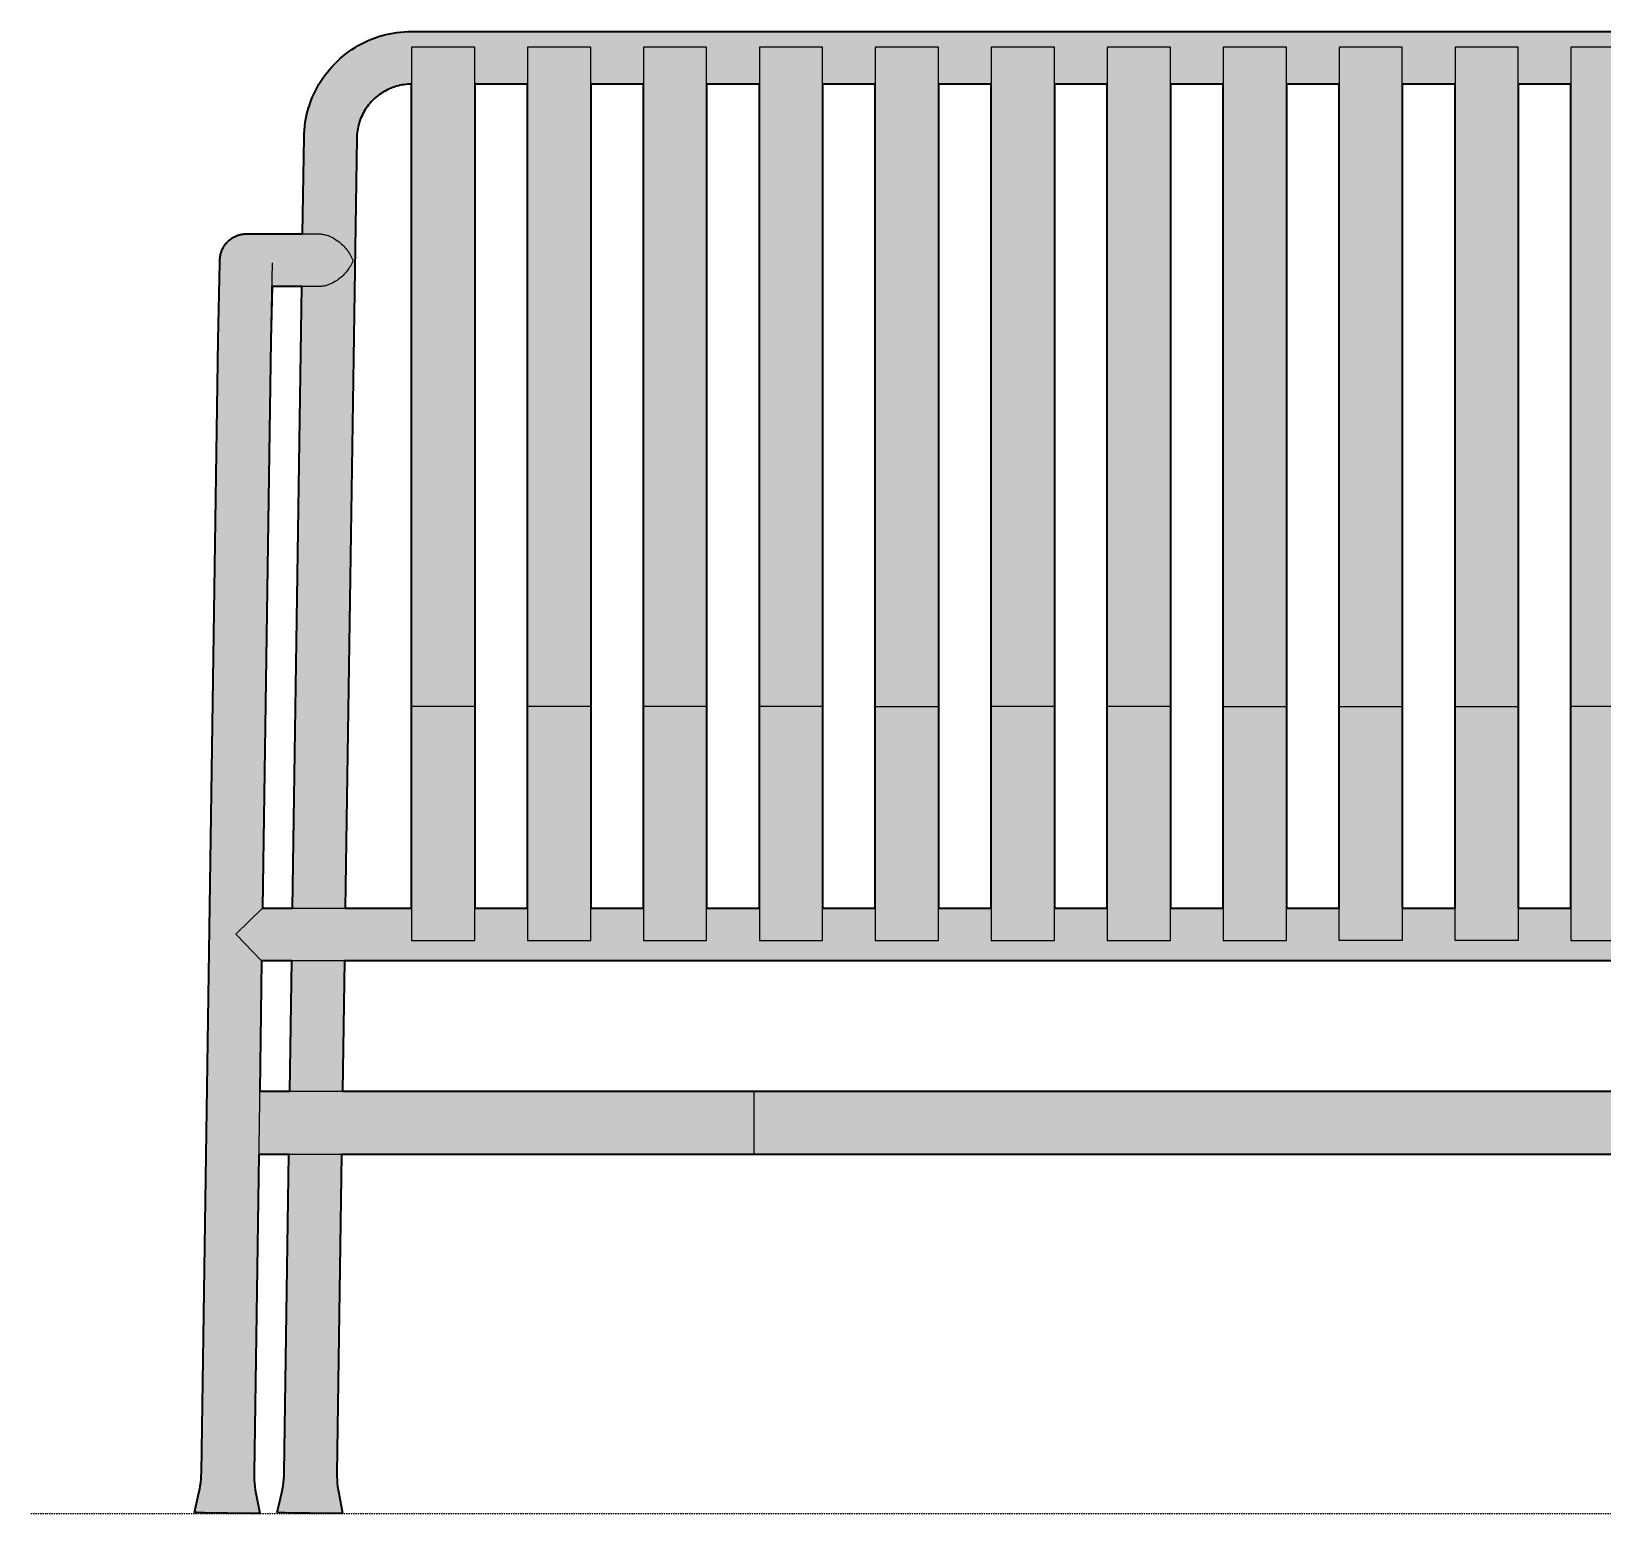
# Model space of a CAD drawing. Header units: millimetres. Extents: x 0 to 2789, y -1323 to 703.
# Drawn here: x 0 to 745, y 0 to 703 of the extents above; entities that cross this region are included whole.
import ezdxf

# ---------------------------------------------------------------- set-up
doc = ezdxf.new("R2010")
doc.units = ezdxf.units.MM
doc.linetypes.add('Dots', pattern=[1, 0, -1])
doc.layers.add('Blocks', color=7, linetype='Continuous')
doc.layers.add('Blocks$Fill', color=7, linetype='Continuous', true_color=0xffffff)
for name, color, linetype, lineweight, true_color in [('Blocks$Inner', 7, 'Continuous', 25, 0x007f00), ('Blocks$Outline', 7, 'Continuous', 35, 0xff3f3f), ('Groud', 7, 'Dots', 25, 0x243775)]:
    doc.layers.add(name, color=color, linetype=linetype, lineweight=lineweight, true_color=true_color)

# ---------------------------------------------------------------- blocks, each defined once
blk = doc.blocks.new('Palissade Lounge Sofa Front')
at = {"layer": 'Blocks$Fill'}
h = blk.add_hatch(color=256, dxfattribs=at)
h.paths.add_polyline_path([(180.31, 702.79), (1365.31, 702.79), (1367.07, 702.76), (1368.83, 702.66), (1370.59, 702.51), (1372.34, 702.3), (1374.08, 702.03), (1375.81, 701.69), (1377.53, 701.3), (1379.23, 700.85), (1380.92, 700.34), (1382.59, 699.77), (1384.24, 699.14), (1385.86, 698.46), (1387.46, 697.72), (1389.04, 696.93), (1390.59, 696.08), (1392.1, 695.18), (1393.59, 694.23), (1395.04, 693.23), (1396.45, 692.17), (1397.83, 691.07), (1399.17, 689.92), (1400.46, 688.73), (1401.72, 687.49), (1402.93, 686.21), (1404.1, 684.89), (1405.22, 683.53), (1406.3, 682.13), (1407.32, 680.7), (1408.29, 679.23), (1409.22, 677.73), (1410.09, 676.19), (1410.9, 674.63), (1411.67, 673.04), (1412.37, 671.42), (1413.02, 669.79), (1413.62, 668.13), (1414.15, 666.45), (1414.63, 664.75), (1415.05, 663.04), (1415.41, 661.31), (1415.71, 659.57), (1415.95, 657.82), (1416.13, 656.07), (1416.24, 654.31), (1416.3, 652.55), (1416.98, 606.79), (1435.02, 606.79), (1438.62, 606.79), (1443.48, 606.79), (1443.65, 606.79), (1444.02, 606.78), (1444.39, 606.77), (1444.75, 606.74), (1445.12, 606.7), (1445.48, 606.65), (1445.78, 606.61), (1446.08, 606.55), (1446.37, 606.49), (1446.67, 606.42), (1446.96, 606.34), (1447.26, 606.26), (1447.55, 606.17), (1447.84, 606.07), (1448.13, 605.96), (1448.42, 605.85), (1448.7, 605.73), (1448.98, 605.6), (1449.26, 605.46), (1449.54, 605.32), (1449.81, 605.17), (1450.08, 605.01), (1450.34, 604.85), (1450.61, 604.68), (1450.86, 604.51), (1451.11, 604.33), (1451.36, 604.14), (1451.6, 603.94), (1451.84, 603.74), (1452.07, 603.54), (1452.29, 603.33), (1452.51, 603.12), (1452.73, 602.9), (1452.93, 602.67), (1453.13, 602.45), (1453.33, 602.22), (1453.52, 601.98), (1453.7, 601.74), (1453.93, 601.43), (1454.14, 601.1), (1454.35, 600.78), (1454.55, 600.44), (1454.73, 600.1), (1454.9, 599.76), (1455.07, 599.41), (1455.22, 599.05), (1455.36, 598.71), (1455.48, 598.37), (1455.6, 598.02), (1455.7, 597.66), (1455.8, 597.28), (1455.89, 596.89), (1455.97, 596.5), (1456.04, 596.11), (1456.08, 595.8), (1456.12, 595.5), (1456.17, 594.89), (1456.22, 594.06), (1456.53, 583.53), (1457.02, 556.55), (1464.99, 19.47), (1465.04, 17.88), (1465.15, 16.28), (1465.31, 14.7), (1465.53, 13.12), (1465.8, 11.55), (1466.13, 9.99), (1468.27, 0.52), (1468.27, 0.52), (1468.27, 0.52), (1468.27, 0.52), (1468.27, 0.51), (1468.27, 0.51), (1468.27, 0.51), (1468.27, 0.51), (1468.27, 0.51), (1468.26, 0.51), (1468.26, 0.51), (1468.25, 0.51), (1468.25, 0.5), (1468.24, 0.5), (1468.24, 0.5), (1468.23, 0.5), (1468.21, 0.5), (1468.18, 0.49), (1468.13, 0.48), (1468.02, 0.47), (1467.68, 0.45), (1467.19, 0.42), (1463.74, 0.29), (1441.82, -0.04), (1438.37, -0.01), (1437.88, 0), (1437.54, 0.02), (1437.42, 0.03), (1437.38, 0.03), (1437.34, 0.04), (1437.33, 0.04), (1437.31, 0.04), (1437.31, 0.04), (1437.3, 0.05), (1437.3, 0.05), (1437.29, 0.05), (1437.29, 0.05), (1437.29, 0.05), (1437.28, 0.05), (1437.28, 0.05), (1437.28, 0.05), (1437.28, 0.06), (1437.28, 0.06), (1437.28, 0.06), (1437.28, 0.06), (1437.28, 0.06), (1439.14, 9.59), (1439.42, 11.16), (1439.65, 12.74), (1439.82, 14.32), (1439.93, 15.91), (1439.99, 17.5), (1440, 19.1), (1437.75, 170.29), (1423.45, 170.29), (1425.69, 19.47), (1425.74, 17.88), (1425.85, 16.28), (1426.01, 14.7), (1426.23, 13.12), (1426.5, 11.55), (1426.83, 9.99), (1428.97, 0.52), (1428.97, 0.52), (1428.97, 0.51), (1428.97, 0.51), (1428.97, 0.51), (1428.97, 0.51), (1428.97, 0.51), (1428.96, 0.51), (1428.96, 0.51), (1428.95, 0.51), (1428.95, 0.5), (1428.94, 0.5), (1428.94, 0.5), (1428.93, 0.5), (1428.91, 0.5), (1428.87, 0.49), (1428.83, 0.48), (1428.71, 0.47), (1428.38, 0.45), (1427.89, 0.42), (1424.43, 0.29), (1413.48, 0.06), (1405.73, -0.06), (1397.98, 0.06), (1399.84, 9.59), (1400.12, 11.16), (1400.35, 12.73), (1400.52, 14.32), (1400.63, 15.91), (1400.69, 17.5), (1400.69, 19.1), (1398.45, 170.29), (1213.43, 170.29), (1202.81, 170.29), (342.81, 170.29), (332.18, 170.29), (147.16, 170.29), (144.92, 19.1), (144.92, 17.5), (144.98, 15.91), (145.09, 14.32), (145.26, 12.73), (145.49, 11.16), (145.77, 9.58), (147.63, 0.06), (139.88, -0.06), (132.13, 0.06), (124.38, 0.17), (116.64, 0.52), (118.78, 9.98), (119.11, 11.55), (119.38, 13.12), (119.6, 14.7), (119.76, 16.28), (119.87, 17.88), (119.92, 19.47), (122.16, 170.29), (107.86, 170.29), (105.62, 19.1), (105.62, 17.5), (105.68, 15.91), (105.79, 14.32), (105.96, 12.74), (106.19, 11.16), (106.47, 9.59), (108.33, 0.06), (108.33, 0.06), (108.33, 0.06), (108.33, 0.06), (108.33, 0.06), (108.33, 0.05), (108.33, 0.05), (108.33, 0.05), (108.32, 0.05), (108.32, 0.05), (108.32, 0.05), (108.31, 0.05), (108.31, 0.05), (108.3, 0.04), (108.3, 0.04), (108.28, 0.04), (108.27, 0.04), (108.23, 0.03), (108.19, 0.03), (108.07, 0.02), (107.73, 0), (107.24, -0.01), (103.79, -0.04), (81.87, 0.29), (78.42, 0.42), (77.93, 0.45), (77.59, 0.47), (77.48, 0.48), (77.43, 0.49), (77.4, 0.5), (77.38, 0.5), (77.37, 0.5), (77.37, 0.5), (77.36, 0.5), (77.36, 0.51), (77.35, 0.51), (77.35, 0.51), (77.35, 0.51), (77.34, 0.51), (77.34, 0.51), (77.34, 0.51), (77.34, 0.51), (77.34, 0.52), (77.34, 0.52), (77.34, 0.52), (77.34, 0.52), (79.45, 9.84), (79.81, 11.55), (80.08, 13.12), (80.3, 14.7), (80.46, 16.28), (80.57, 17.88), (80.62, 19.47), (88.59, 556.55), (89.34, 592.97), (89.39, 594.06), (89.44, 594.89), (89.49, 595.5), (89.53, 595.8), (89.57, 596.11), (89.64, 596.5), (89.72, 596.89), (89.81, 597.28), (89.91, 597.66), (90.01, 598.02), (90.13, 598.37), (90.25, 598.71), (90.39, 599.05), (90.54, 599.41), (90.71, 599.76), (90.88, 600.1), (91.07, 600.44), (91.26, 600.78), (91.47, 601.1), (91.69, 601.43), (91.91, 601.74), (92.09, 601.98), (92.28, 602.22), (92.48, 602.45), (92.68, 602.67), (92.88, 602.9), (93.1, 603.12), (93.32, 603.33), (93.54, 603.54), (93.77, 603.74), (94.01, 603.94), (94.25, 604.14), (94.5, 604.33), (94.75, 604.51), (95, 604.68), (95.27, 604.85), (95.53, 605.01), (95.8, 605.17), (96.07, 605.32), (96.35, 605.46), (96.63, 605.6), (96.91, 605.73), (97.19, 605.85), (97.48, 605.96), (97.77, 606.07), (98.06, 606.17), (98.35, 606.26), (98.65, 606.34), (98.94, 606.42), (99.24, 606.49), (99.53, 606.55), (99.83, 606.61), (100.13, 606.65), (100.49, 606.7), (100.86, 606.74), (101.22, 606.77), (101.59, 606.78), (101.96, 606.79), (102.13, 606.79), (106.99, 606.79), (110.59, 606.79), (128.63, 606.79), (129.31, 652.55), (129.37, 654.31), (129.49, 656.07), (129.66, 657.82), (129.9, 659.57), (130.2, 661.31), (130.56, 663.04), (130.98, 664.75), (131.46, 666.45), (131.99, 668.13), (132.59, 669.79), (133.24, 671.42), (133.94, 673.04), (134.71, 674.63), (135.52, 676.19), (136.39, 677.73), (137.32, 679.23), (138.29, 680.7), (139.31, 682.13), (140.39, 683.53), (141.51, 684.89), (142.68, 686.21), (143.89, 687.49), (145.15, 688.73), (146.44, 689.92), (147.78, 691.07), (149.16, 692.17), (150.57, 693.23), (152.02, 694.23), (153.51, 695.18), (155.02, 696.08), (156.57, 696.93), (158.15, 697.72), (159.75, 698.46), (161.37, 699.14), (163.02, 699.77), (164.69, 700.34), (166.38, 700.85), (168.08, 701.3), (169.8, 701.69), (171.53, 702.03), (173.27, 702.3), (175.02, 702.51), (176.78, 702.66), (178.54, 702.76)], flags=0)
h.paths.add_polyline_path([(1422.09, 262.07), (1423.01, 200.29), (1437.31, 200.29), (1436.39, 262.07)], flags=0)
h.paths.add_polyline_path([(1436.02, 287.07), (1432.03, 556.18), (1431.48, 581.79), (1417.35, 581.79), (1421.72, 287.07)], flags=0)
h.paths.add_polyline_path([(1365.31, 382.64), (1365.31, 287.07), (1396.72, 287.07), (1391.3, 652.18), (1391.27, 653.08), (1391.21, 653.97), (1391.12, 654.87), (1391, 655.76), (1390.85, 656.64), (1390.67, 657.52), (1390.45, 658.4), (1390.21, 659.26), (1389.94, 660.12), (1389.63, 660.96), (1389.3, 661.8), (1388.94, 662.62), (1388.55, 663.43), (1388.14, 664.23), (1387.69, 665.01), (1387.22, 665.78), (1386.72, 666.53), (1386.2, 667.26), (1385.65, 667.97), (1385.08, 668.67), (1384.49, 669.34), (1383.87, 669.99), (1383.23, 670.62), (1382.57, 671.23), (1381.89, 671.82), (1381.18, 672.38), (1380.46, 672.91), (1379.72, 673.43), (1378.97, 673.91), (1378.19, 674.37), (1377.4, 674.8), (1376.6, 675.21), (1375.79, 675.58), (1374.96, 675.93), (1374.12, 676.25), (1373.27, 676.54), (1372.41, 676.8), (1371.54, 677.03), (1370.66, 677.23), (1369.78, 677.4), (1368.89, 677.54), (1368, 677.65), (1367.1, 677.73), (1366.2, 677.77), (1365.31, 677.79), (1365.31, 663.88), (1365.31, 465.84)], flags=0)
h.paths.add_polyline_path([(1335.31, 382.64), (1335.31, 465.84), (1335.31, 663.88), (1335.31, 677.79), (1310.31, 677.79), (1310.31, 663.88), (1310.31, 465.84), (1310.31, 382.64), (1310.31, 287.07), (1335.31, 287.07)], flags=0)
h.paths.add_polyline_path([(1255.31, 382.64), (1255.31, 287.07), (1280.31, 287.07), (1280.31, 382.64), (1280.31, 465.84), (1280.31, 663.88), (1280.31, 677.79), (1255.31, 677.79), (1255.31, 663.88), (1255.31, 465.84)], flags=0)
h.paths.add_polyline_path([(1225.31, 287.07), (1225.31, 382.64), (1225.31, 465.84), (1225.31, 663.88), (1225.31, 677.79), (1200.31, 677.79), (1200.31, 663.88), (1200.31, 465.84), (1200.31, 382.64), (1200.31, 287.07)], flags=0)
h.paths.add_polyline_path([(1170.31, 382.64), (1170.31, 382.64), (1170.31, 465.84), (1170.31, 663.88), (1170.31, 677.79), (1145.31, 677.79), (1145.31, 663.88), (1145.31, 465.84), (1145.31, 382.64), (1145.31, 287.07), (1170.31, 287.07)], flags=0)
h.paths.add_polyline_path([(1115.31, 382.64), (1115.31, 382.64), (1115.31, 465.84), (1115.31, 663.88), (1115.31, 677.79), (1090.31, 677.79), (1090.31, 663.88), (1090.31, 465.84), (1090.31, 382.64), (1090.31, 287.07), (1115.31, 287.07)], flags=0)
h.paths.add_polyline_path([(1060.31, 382.64), (1060.31, 465.84), (1060.31, 663.88), (1060.31, 677.79), (1035.31, 677.79), (1035.31, 663.88), (1035.31, 465.84), (1035.31, 382.64), (1035.31, 287.07), (1060.31, 287.07), (1060.31, 382.64)], flags=0)
h.paths.add_polyline_path([(980.31, 382.64), (980.31, 287.07), (1005.31, 287.07), (1005.31, 382.64), (1005.31, 382.64), (1005.31, 465.84), (1005.31, 663.88), (1005.31, 677.79), (980.31, 677.79), (980.31, 663.88), (980.31, 465.84)], flags=0)
h.paths.add_polyline_path([(950.31, 382.64), (950.31, 465.84), (950.31, 663.88), (950.31, 677.79), (925.31, 677.79), (925.31, 663.88), (925.31, 465.84), (925.31, 382.64), (925.31, 287.07), (950.31, 287.07)], flags=0)
h.paths.add_polyline_path([(895.31, 287.07), (895.31, 382.64), (895.31, 465.84), (895.31, 663.88), (895.31, 677.79), (870.31, 677.79), (870.31, 663.88), (870.31, 465.84), (870.31, 382.64), (870.31, 287.07)], flags=0)
h.paths.add_polyline_path([(815.31, 382.64), (815.31, 287.07), (840.31, 287.07), (840.31, 382.64), (840.31, 465.84), (840.31, 663.88), (840.31, 677.79), (815.31, 677.79), (815.31, 663.88), (815.31, 465.84)], flags=0)
h.paths.add_polyline_path([(760.31, 382.64), (760.31, 287.07), (785.31, 287.07), (785.31, 382.64), (785.31, 465.84), (785.31, 663.88), (785.31, 677.79), (760.31, 677.79), (760.31, 663.88), (760.31, 465.84)], flags=0)
h.paths.add_polyline_path([(705.31, 382.64), (705.31, 287.07), (730.31, 287.07), (730.31, 382.64), (730.31, 382.64), (730.31, 465.84), (730.31, 663.88), (730.31, 677.79), (705.31, 677.79), (705.31, 663.88), (705.31, 465.84)], flags=0)
h.paths.add_polyline_path([(675.31, 382.64), (675.31, 382.64), (675.31, 465.84), (675.31, 663.88), (675.31, 677.79), (650.31, 677.79), (650.31, 663.88), (650.31, 465.84), (650.31, 382.64), (650.31, 287.07), (675.31, 287.07)], flags=0)
h.paths.add_polyline_path([(595.31, 382.64), (595.31, 287.07), (620.31, 287.07), (620.31, 382.64), (620.31, 382.64), (620.31, 465.84), (620.31, 663.88), (620.31, 677.79), (595.31, 677.79), (595.31, 663.88), (595.31, 465.84)], flags=0)
h.paths.add_polyline_path([(540.31, 382.64), (540.31, 287.07), (565.31, 287.07), (565.31, 382.64), (565.31, 465.84), (565.31, 663.88), (565.31, 677.79), (540.31, 677.79), (540.31, 663.88), (540.31, 465.84)], flags=0)
h.paths.add_polyline_path([(510.31, 287.07), (510.31, 382.64), (510.31, 465.84), (510.31, 663.88), (510.31, 677.79), (485.31, 677.79), (485.31, 663.88), (485.31, 465.84), (485.31, 382.64), (485.31, 287.07)], flags=0)
h.paths.add_polyline_path([(455.31, 382.64), (455.31, 465.84), (455.31, 663.88), (455.31, 677.79), (430.31, 677.79), (430.31, 663.88), (430.31, 465.84), (430.31, 382.64), (430.31, 287.07), (455.31, 287.07)], flags=0)
h.paths.add_polyline_path([(109.22, 262.07), (108.3, 200.29), (122.6, 200.29), (123.52, 262.07)], flags=0)
h.paths.add_polyline_path([(123.89, 287.07), (128.26, 581.79), (114.13, 581.79), (113.58, 556.18), (109.59, 287.07)], flags=0)
h.paths.add_polyline_path([(180.31, 287.07), (180.31, 382.64), (180.31, 465.84), (180.31, 663.88), (180.31, 677.79), (179.41, 677.77), (178.51, 677.73), (177.61, 677.65), (176.72, 677.54), (175.83, 677.4), (174.95, 677.23), (174.07, 677.03), (173.21, 676.8), (172.34, 676.54), (171.49, 676.25), (170.65, 675.93), (169.82, 675.58), (169.01, 675.21), (168.21, 674.8), (167.42, 674.37), (166.64, 673.91), (165.89, 673.43), (165.15, 672.91), (164.43, 672.38), (163.73, 671.82), (163.04, 671.23), (162.38, 670.62), (161.74, 669.99), (161.12, 669.34), (160.53, 668.67), (159.96, 667.97), (159.41, 667.26), (158.89, 666.53), (158.39, 665.78), (157.92, 665.01), (157.48, 664.23), (157.06, 663.43), (156.67, 662.62), (156.31, 661.8), (155.98, 660.96), (155.68, 660.12), (155.4, 659.26), (155.16, 658.4), (154.95, 657.52), (154.76, 656.64), (154.61, 655.76), (154.49, 654.87), (154.4, 653.97), (154.34, 653.08), (154.31, 652.18), (148.89, 287.07)], flags=0)
h.paths.add_polyline_path([(210.31, 287.07), (235.31, 287.07), (235.31, 382.64), (235.31, 382.64), (235.31, 465.84), (235.31, 663.88), (235.31, 677.79), (210.31, 677.79), (210.31, 663.88), (210.31, 465.84), (210.31, 382.64)], flags=0)
h.paths.add_polyline_path([(265.31, 287.07), (290.31, 287.07), (290.31, 382.64), (290.31, 382.64), (290.31, 465.84), (290.31, 663.88), (290.31, 677.79), (265.31, 677.79), (265.31, 663.88), (265.31, 465.84), (265.31, 382.64)], flags=0)
h.paths.add_polyline_path([(345.31, 287.07), (345.31, 382.64), (345.31, 382.64), (345.31, 465.84), (345.31, 663.88), (345.31, 677.79), (320.31, 677.79), (320.31, 663.88), (320.31, 465.84), (320.31, 382.64), (320.31, 287.07)], flags=0)
h.paths.add_polyline_path([(375.31, 287.07), (400.31, 287.07), (400.31, 382.64), (400.31, 382.64), (400.31, 465.84), (400.31, 663.88), (400.31, 677.79), (375.31, 677.79), (375.31, 663.88), (375.31, 465.84), (375.31, 382.64)], flags=0)
h.paths.add_polyline_path([(148.52, 262.07), (147.6, 200.29), (332.18, 200.29), (342.81, 200.29), (1202.81, 200.29), (1213.43, 200.29), (1398.01, 200.29), (1397.09, 262.07)], flags=0)
at = {"layer": 'Blocks$Inner'}
for p, q in [((235.31, 677.79), (210.31, 677.79)), ((290.31, 677.79), (265.31, 677.79)), ((345.31, 677.79), (320.31, 677.79)), ((400.31, 677.79), (375.31, 677.79)), ((455.31, 677.79), (430.31, 677.79)), ((510.31, 677.79), (485.31, 677.79)), ((565.31, 677.79), (540.31, 677.79)), ((620.31, 677.79), (595.31, 677.79)), ((675.31, 677.79), (650.31, 677.79)), ((730.31, 677.79), (705.31, 677.79)), ((123.89, 287.07), (128.26, 581.79)), ((109.59, 287.07), (180.31, 287.07)), ((235.31, 287.07), (210.31, 287.07)), ((290.31, 287.07), (265.31, 287.07)), ((345.31, 287.07), (320.31, 287.07)), ((400.31, 287.07), (375.31, 287.07)), ((455.31, 287.07), (430.31, 287.07)), ((510.31, 287.07), (485.31, 287.07)), ((565.31, 287.07), (540.31, 287.07)), ((620.31, 287.07), (595.31, 287.07)), ((675.31, 287.07), (650.31, 287.07)), ((730.31, 287.07), (705.31, 287.07)), ((122.6, 200.29), (123.52, 262.07)), ((148.52, 262.07), (147.6, 200.29))]:
    blk.add_line(p, q, dxfattribs=at)
for points in [[(1365.31, 702.79), (180.31, 702.79), (178.54, 702.76), (176.78, 702.66), (175.02, 702.51), (173.27, 702.3), (171.53, 702.03), (169.8, 701.69), (168.08, 701.3), (166.38, 700.85), (164.69, 700.34), (163.02, 699.77), (161.37, 699.14), (159.75, 698.46), (158.15, 697.72), (156.57, 696.93), (155.02, 696.08), (153.51, 695.18), (152.02, 694.23), (150.57, 693.23), (149.16, 692.17), (147.78, 691.07), (146.44, 689.92), (145.15, 688.73), (143.89, 687.49), (142.68, 686.21), (141.51, 684.89), (140.39, 683.53), (139.31, 682.13), (138.29, 680.7), (137.32, 679.23), (136.39, 677.73), (135.52, 676.19), (134.71, 674.63), (133.94, 673.04), (133.24, 671.42), (132.59, 669.79), (131.99, 668.13), (131.46, 666.45), (130.98, 664.75), (130.56, 663.04), (130.2, 661.31), (129.9, 659.57), (129.66, 657.82), (129.49, 656.07), (129.37, 654.31), (129.31, 652.55), (128.63, 606.79)], [(210.31, 382.64), (210.31, 465.84), (210.31, 663.88), (210.31, 695.29), (180.31, 695.29), (180.31, 663.88), (180.31, 465.84), (180.31, 382.64)], [(265.31, 382.64), (235.31, 382.64), (235.31, 284.67), (235.31, 271.71), (265.31, 271.71), (265.31, 284.67), (265.31, 382.64), (265.31, 465.84), (265.31, 663.88), (265.31, 695.29), (235.31, 695.29), (235.31, 663.88), (235.31, 465.84), (235.31, 382.64)], [(320.31, 382.64), (290.31, 382.64), (290.31, 284.67), (290.31, 271.71), (320.31, 271.71), (320.31, 284.67), (320.31, 382.64), (320.31, 465.84), (320.31, 663.88), (320.31, 695.29), (290.31, 695.29), (290.31, 663.88), (290.31, 465.84), (290.31, 382.64)], [(375.31, 382.64), (345.31, 382.64), (345.31, 284.67), (345.31, 271.71), (375.31, 271.71), (375.31, 284.67), (375.31, 382.64), (375.31, 465.84), (375.31, 663.88), (375.31, 695.29), (345.31, 695.29), (345.31, 663.88), (345.31, 465.84), (345.31, 382.64)], [(400.31, 382.64), (400.31, 284.67), (400.31, 271.71), (430.31, 271.71), (430.31, 284.67), (430.31, 382.64), (430.31, 465.84), (430.31, 663.88), (430.31, 695.29), (400.31, 695.29), (400.31, 663.88), (400.31, 465.84), (400.31, 382.64), (430.31, 382.64)], [(485.31, 382.64), (455.31, 382.64), (455.31, 284.67), (455.31, 271.71), (485.31, 271.71), (485.31, 284.67), (485.31, 382.64), (485.31, 465.84), (485.31, 663.88), (485.31, 695.29), (455.31, 695.29), (455.31, 663.88), (455.31, 465.84), (455.31, 382.64)], [(540.31, 382.64), (510.31, 382.64), (510.31, 284.67), (510.31, 271.71), (540.31, 271.71), (540.31, 284.67), (540.31, 382.64), (540.31, 465.84), (540.31, 663.88), (540.31, 695.29), (510.31, 695.29), (510.31, 663.88), (510.31, 465.84), (510.31, 382.64)], [(565.31, 382.64), (565.31, 284.67), (565.31, 271.71), (595.31, 271.71), (595.31, 284.67), (595.31, 382.64), (595.31, 465.84), (595.31, 663.88), (595.31, 695.29), (565.31, 695.29), (565.31, 663.88), (565.31, 465.84), (565.31, 382.64), (595.31, 382.64)], [(650.31, 382.64), (650.31, 284.67), (650.31, 271.71), (620.31, 271.71), (620.31, 284.67), (620.31, 382.64), (650.31, 382.64), (650.31, 465.84), (650.31, 663.88), (650.31, 695.29), (620.31, 695.29), (620.31, 663.88), (620.31, 465.84), (620.31, 382.64)], [(705.31, 382.64), (705.31, 284.67), (705.31, 271.71), (675.31, 271.71), (675.31, 284.67), (675.31, 382.64), (705.31, 382.64), (705.31, 465.84), (705.31, 663.88), (705.31, 695.29), (675.31, 695.29), (675.31, 663.88), (675.31, 465.84), (675.31, 382.64)], [(760.31, 382.64), (730.31, 382.64), (730.31, 284.67), (730.31, 271.71), (760.31, 271.71), (760.31, 284.67), (760.31, 382.64), (760.31, 465.84), (760.31, 663.88), (760.31, 695.29), (730.31, 695.29), (730.31, 663.88), (730.31, 465.84), (730.31, 382.64)], [(180.31, 677.79), (179.41, 677.77), (178.51, 677.73), (177.61, 677.65), (176.72, 677.54), (175.83, 677.4), (174.95, 677.23), (174.07, 677.03), (173.21, 676.8), (172.34, 676.54), (171.49, 676.25), (170.65, 675.93), (169.82, 675.58), (169.01, 675.21), (168.21, 674.8), (167.42, 674.37), (166.64, 673.91), (165.89, 673.43), (165.15, 672.91), (164.43, 672.38), (163.73, 671.82), (163.04, 671.23), (162.38, 670.62), (161.74, 669.99), (161.12, 669.34), (160.53, 668.67), (159.96, 667.97), (159.41, 667.26), (158.89, 666.53), (158.39, 665.78), (157.92, 665.01), (157.48, 664.23), (157.06, 663.43), (156.67, 662.62), (156.31, 661.8), (155.98, 660.96), (155.68, 660.12), (155.4, 659.26), (155.16, 658.4), (154.95, 657.52), (154.76, 656.64), (154.61, 655.76), (154.49, 654.87), (154.4, 653.97), (154.34, 653.08), (154.31, 652.18), (148.89, 287.07)], [(79.45, 9.84), (79.81, 11.55), (80.08, 13.12), (80.3, 14.7), (80.46, 16.28), (80.57, 17.88), (80.62, 19.47), (88.59, 556.55), (89.34, 592.97), (89.39, 594.06), (89.44, 594.89), (89.49, 595.5), (89.53, 595.8), (89.57, 596.11), (89.64, 596.5), (89.72, 596.89), (89.81, 597.28), (89.91, 597.66), (90.01, 598.02), (90.13, 598.37), (90.25, 598.71), (90.39, 599.05), (90.54, 599.41), (90.71, 599.76), (90.88, 600.1), (91.07, 600.44), (91.26, 600.78), (91.47, 601.1), (91.69, 601.43), (91.91, 601.74), (92.09, 601.98), (92.28, 602.22), (92.48, 602.45), (92.68, 602.67), (92.88, 602.9), (93.1, 603.12), (93.32, 603.33), (93.54, 603.54), (93.77, 603.74), (94.01, 603.94), (94.25, 604.14), (94.5, 604.33), (94.75, 604.51), (95, 604.68), (95.27, 604.85), (95.53, 605.01), (95.8, 605.17), (96.07, 605.32), (96.35, 605.46), (96.63, 605.6), (96.91, 605.73), (97.19, 605.85), (97.48, 605.96), (97.77, 606.07), (98.06, 606.17), (98.35, 606.26), (98.65, 606.34), (98.94, 606.42), (99.24, 606.49), (99.53, 606.55), (99.83, 606.61), (100.13, 606.65), (100.49, 606.7), (100.86, 606.74), (101.22, 606.77), (101.59, 606.78), (101.96, 606.79), (102.13, 606.79), (106.99, 606.79), (110.59, 606.79), (136.23, 606.79), (136.68, 606.77), (137.14, 606.74), (137.59, 606.7), (138.05, 606.64), (138.5, 606.56), (138.94, 606.47), (139.39, 606.36), (139.83, 606.24), (140.26, 606.1), (140.7, 605.95), (141.12, 605.78), (141.78, 605.49), (142.43, 605.18), (143.07, 604.85), (143.7, 604.49), (144.31, 604.12), (144.91, 603.72), (145.5, 603.3), (146.07, 602.86), (146.62, 602.4), (147.16, 601.93), (147.69, 601.43), (148.19, 600.92), (148.68, 600.39), (149.15, 599.84), (149.6, 599.28), (150.03, 598.7), (150.44, 598.11), (150.83, 597.5), (151.2, 596.88), (151.54, 596.25), (151.87, 595.61), (152.17, 594.95), (152.45, 594.29), (152.54, 594.05), (152.26, 593.4), (151.96, 592.77), (151.63, 592.14), (151.29, 591.53), (150.93, 590.93), (150.54, 590.34), (150.14, 589.76), (149.72, 589.2), (149.28, 588.65), (148.82, 588.12), (148.34, 587.61), (147.84, 587.11), (147.33, 586.63), (146.8, 586.16), (146.26, 585.72), (145.7, 585.29), (145.13, 584.88), (144.54, 584.5), (143.94, 584.13), (143.33, 583.78), (142.71, 583.46), (142.07, 583.15), (141.43, 582.87), (140.78, 582.61), (140.35, 582.46), (139.91, 582.33), (139.47, 582.2), (139.02, 582.1), (138.58, 582.01), (138.12, 581.93), (137.67, 581.87), (137.22, 581.83), (136.76, 581.8), (136.3, 581.79), (114.04, 581.79)], [(109.22, 262.07), (97.09, 274.57), (96.9, 274.76), (109.59, 287.07), (113.58, 556.18), (114.37, 593.03)], [(1436.39, 262.07), (109.22, 262.07), (105.62, 19.1), (105.62, 17.5), (105.68, 15.91), (105.79, 14.32), (105.96, 12.74), (106.19, 11.16), (106.47, 9.59), (108.33, 0.06), (108.33, 0.05), (108.33, 0.05), (108.32, 0.05), (108.32, 0.05), (108.32, 0.05), (108.31, 0.05), (108.31, 0.05), (108.3, 0.04), (108.3, 0.04), (108.28, 0.04), (108.27, 0.04), (108.23, 0.03), (108.19, 0.03), (108.07, 0.02), (107.73, 0), (107.24, -0.01), (103.79, -0.04), (81.87, 0.29), (78.42, 0.42), (77.93, 0.45), (77.59, 0.47), (77.48, 0.48), (77.43, 0.49), (77.4, 0.5), (77.38, 0.5), (77.37, 0.5), (77.37, 0.5), (77.36, 0.5), (77.36, 0.51), (77.35, 0.51), (77.35, 0.51), (77.35, 0.51), (77.34, 0.51), (77.34, 0.51), (77.34, 0.51), (79.48, 9.99)], [(108.3, 200.29), (332.18, 200.29), (342.81, 200.29), (1202.81, 200.29), (1213.43, 200.29), (1437.31, 200.29)], [(1202.81, 200.29), (1202.81, 170.29), (342.81, 170.29), (342.81, 200.29)], [(342.81, 170.29), (332.18, 170.29), (107.86, 170.29)], [(147.16, 170.29), (144.92, 19.1), (144.92, 17.5), (144.98, 15.91), (145.09, 14.32), (145.26, 12.73), (145.49, 11.16), (145.77, 9.58), (147.63, 0.06), (139.88, -0.06), (132.13, 0.06), (124.38, 0.17), (116.64, 0.52), (118.78, 9.98), (119.11, 11.55), (119.38, 13.12), (119.6, 14.7), (119.76, 16.28), (119.87, 17.88), (119.92, 19.47), (122.16, 170.29)], [(77.34, 0.52), (77.34, 0.52), (77.34, 0.52), (77.34, 0.52), (77.35, 0.53), (77.35, 0.53), (77.35, 0.53), (77.36, 0.53), (77.36, 0.53), (77.37, 0.53), (77.37, 0.53), (77.39, 0.54), (77.4, 0.54), (77.44, 0.54), (77.48, 0.55), (77.6, 0.56), (77.94, 0.57), (78.43, 0.59), (81.89, 0.61), (103.79, 0.29), (107.24, 0.16), (107.73, 0.13), (108.07, 0.1), (108.19, 0.09), (108.23, 0.09), (108.27, 0.08), (108.28, 0.08), (108.3, 0.07), (108.3, 0.07), (108.31, 0.07), (108.31, 0.07), (108.32, 0.07), (108.32, 0.07), (108.32, 0.07), (108.33, 0.06), (108.33, 0.06), (108.33, 0.06), (108.33, 0.06)]]:
    blk.add_lwpolyline(points, dxfattribs=at)
blk.add_lwpolyline([(210.31, 382.64), (180.31, 382.64), (180.31, 284.67), (180.31, 271.71), (210.31, 271.71), (210.31, 284.67)], close=True, dxfattribs=at)
at = {"layer": 'Blocks$Outline'}
for points in [[(164.69, 700.34), (166.38, 700.85)], [(166.38, 700.85), (168.08, 701.3)], [(168.08, 701.3), (169.8, 701.69)], [(169.8, 701.69), (171.53, 702.03)], [(171.53, 702.03), (173.27, 702.3)], [(173.27, 702.3), (175.02, 702.51)], [(175.02, 702.51), (176.78, 702.66)], [(176.78, 702.66), (178.54, 702.76)], [(178.54, 702.76), (180.31, 702.79)], [(180.31, 702.79), (1365.31, 702.79)], [(149.16, 692.17), (150.57, 693.23)], [(150.57, 693.23), (152.02, 694.23)], [(152.02, 694.23), (153.51, 695.18)], [(153.51, 695.18), (155.02, 696.08)], [(155.02, 696.08), (156.57, 696.93)], [(156.57, 696.93), (158.15, 697.72)], [(158.15, 697.72), (159.75, 698.46)], [(159.75, 698.46), (161.37, 699.14)], [(161.37, 699.14), (163.02, 699.77)], [(163.02, 699.77), (164.69, 700.34)], [(141.51, 684.89), (142.68, 686.21)], [(142.68, 686.21), (143.89, 687.49)], [(143.89, 687.49), (145.15, 688.73)], [(145.15, 688.73), (146.44, 689.92)], [(146.44, 689.92), (147.78, 691.07)], [(147.78, 691.07), (149.16, 692.17)], [(136.39, 677.73), (137.32, 679.23)], [(137.32, 679.23), (138.29, 680.7)], [(138.29, 680.7), (139.31, 682.13)], [(139.31, 682.13), (140.39, 683.53)], [(140.39, 683.53), (141.51, 684.89)], [(132.59, 669.79), (133.24, 671.42)], [(133.24, 671.42), (133.94, 673.04)], [(133.94, 673.04), (134.71, 674.63)], [(134.71, 674.63), (135.52, 676.19)], [(135.52, 676.19), (136.39, 677.73)], [(163.04, 671.23), (162.38, 670.62)], [(163.73, 671.82), (163.04, 671.23)], [(164.43, 672.38), (163.73, 671.82)], [(165.15, 672.91), (164.43, 672.38)], [(165.89, 673.43), (165.15, 672.91)], [(166.64, 673.91), (165.89, 673.43)], [(167.42, 674.37), (166.64, 673.91)], [(168.21, 674.8), (167.42, 674.37)], [(169.01, 675.21), (168.21, 674.8)], [(169.82, 675.58), (169.01, 675.21)], [(170.65, 675.93), (169.82, 675.58)], [(171.49, 676.25), (170.65, 675.93)], [(172.34, 676.54), (171.49, 676.25)], [(173.21, 676.8), (172.34, 676.54)], [(174.07, 677.03), (173.21, 676.8)], [(174.95, 677.23), (174.07, 677.03)], [(175.83, 677.4), (174.95, 677.23)], [(176.72, 677.54), (175.83, 677.4)], [(177.61, 677.65), (176.72, 677.54)], [(178.51, 677.73), (177.61, 677.65)], [(179.41, 677.77), (178.51, 677.73)], [(180.31, 677.79), (179.41, 677.77)], [(180.31, 663.88), (180.31, 677.79)], [(235.31, 677.79), (210.31, 677.79)], [(210.31, 677.79), (210.31, 663.88)], [(235.31, 663.88), (235.31, 677.79)], [(290.31, 677.79), (265.31, 677.79)], [(265.31, 677.79), (265.31, 663.88)], [(290.31, 663.88), (290.31, 677.79)], [(345.31, 677.79), (320.31, 677.79)], [(320.31, 677.79), (320.31, 663.88)], [(345.31, 663.88), (345.31, 677.79)], [(400.31, 677.79), (375.31, 677.79)], [(375.31, 677.79), (375.31, 663.88)], [(400.31, 663.88), (400.31, 677.79)], [(455.31, 677.79), (430.31, 677.79)], [(430.31, 677.79), (430.31, 663.88)], [(455.31, 663.88), (455.31, 677.79)], [(510.31, 677.79), (485.31, 677.79)], [(485.31, 677.79), (485.31, 663.88)], [(510.31, 663.88), (510.31, 677.79)], [(565.31, 677.79), (540.31, 677.79)], [(540.31, 677.79), (540.31, 663.88)], [(565.31, 663.88), (565.31, 677.79)], [(620.31, 677.79), (595.31, 677.79)], [(595.31, 677.79), (595.31, 663.88)], [(620.31, 663.88), (620.31, 677.79)], [(675.31, 677.79), (650.31, 677.79)], [(650.31, 677.79), (650.31, 663.88)], [(675.31, 663.88), (675.31, 677.79)], [(730.31, 677.79), (705.31, 677.79)], [(705.31, 677.79), (705.31, 663.88)], [(730.31, 663.88), (730.31, 677.79)], [(130.56, 663.04), (130.98, 664.75)], [(130.98, 664.75), (131.46, 666.45)], [(131.46, 666.45), (131.99, 668.13)], [(131.99, 668.13), (132.59, 669.79)], [(157.06, 663.43), (156.67, 662.62)], [(157.48, 664.23), (157.06, 663.43)], [(157.92, 665.01), (157.48, 664.23)], [(158.39, 665.78), (157.92, 665.01)], [(158.89, 666.53), (158.39, 665.78)], [(159.41, 667.26), (158.89, 666.53)], [(159.96, 667.97), (159.41, 667.26)], [(160.53, 668.67), (159.96, 667.97)], [(161.12, 669.34), (160.53, 668.67)], [(161.74, 669.99), (161.12, 669.34)], [(162.38, 670.62), (161.74, 669.99)], [(180.31, 465.84), (180.31, 663.88)], [(210.31, 663.88), (210.31, 465.84)], [(235.31, 465.84), (235.31, 663.88)], [(265.31, 663.88), (265.31, 465.84)], [(290.31, 465.84), (290.31, 663.88)], [(320.31, 663.88), (320.31, 465.84)], [(345.31, 465.84), (345.31, 663.88)], [(375.31, 663.88), (375.31, 465.84)], [(400.31, 465.84), (400.31, 663.88)], [(430.31, 663.88), (430.31, 465.84)], [(455.31, 465.84), (455.31, 663.88)], [(485.31, 663.88), (485.31, 465.84)], [(510.31, 465.84), (510.31, 663.88)], [(540.31, 663.88), (540.31, 465.84)], [(565.31, 465.84), (565.31, 663.88)], [(595.31, 663.88), (595.31, 465.84)], [(620.31, 465.84), (620.31, 663.88)], [(650.31, 663.88), (650.31, 465.84)], [(675.31, 465.84), (675.31, 663.88)], [(705.31, 663.88), (705.31, 465.84)], [(730.31, 465.84), (730.31, 663.88)], [(129.37, 654.31), (129.49, 656.07)], [(129.49, 656.07), (129.66, 657.82)], [(129.66, 657.82), (129.9, 659.57)], [(129.9, 659.57), (130.2, 661.31)], [(130.2, 661.31), (130.56, 663.04)], [(154.76, 656.64), (154.61, 655.76)], [(154.95, 657.52), (154.76, 656.64)], [(155.16, 658.4), (154.95, 657.52)], [(155.4, 659.26), (155.16, 658.4)], [(155.68, 660.12), (155.4, 659.26)], [(155.98, 660.96), (155.68, 660.12)], [(156.31, 661.8), (155.98, 660.96)], [(156.67, 662.62), (156.31, 661.8)], [(128.63, 606.79), (129.31, 652.55)], [(129.31, 652.55), (129.37, 654.31)], [(154.31, 652.18), (148.89, 287.07)], [(154.34, 653.08), (154.31, 652.18)], [(154.4, 653.97), (154.34, 653.08)], [(154.49, 654.87), (154.4, 653.97)], [(154.61, 655.76), (154.49, 654.87)], [(93.54, 603.54), (93.77, 603.74)], [(93.77, 603.74), (94.01, 603.94)], [(94.01, 603.94), (94.25, 604.14)], [(94.25, 604.14), (94.5, 604.33)], [(94.5, 604.33), (94.75, 604.51)], [(94.75, 604.51), (95, 604.68)], [(95, 604.68), (95.27, 604.85)], [(95.27, 604.85), (95.53, 605.01)], [(95.53, 605.01), (95.8, 605.17)], [(95.8, 605.17), (96.07, 605.32)], [(96.07, 605.32), (96.35, 605.46)], [(96.35, 605.46), (96.63, 605.6)], [(96.63, 605.6), (96.91, 605.73)], [(96.91, 605.73), (97.19, 605.85)], [(97.19, 605.85), (97.48, 605.96)], [(97.48, 605.96), (97.77, 606.07)], [(97.77, 606.07), (98.06, 606.17)], [(98.06, 606.17), (98.35, 606.26)], [(98.35, 606.26), (98.65, 606.34)], [(98.65, 606.34), (98.94, 606.42)], [(98.94, 606.42), (99.24, 606.49)], [(99.24, 606.49), (99.53, 606.55)], [(99.53, 606.55), (99.83, 606.61)], [(99.83, 606.61), (100.13, 606.65)], [(100.13, 606.65), (100.49, 606.7)], [(100.49, 606.7), (100.86, 606.74)], [(100.86, 606.74), (101.22, 606.77)], [(101.22, 606.77), (101.59, 606.78)], [(101.59, 606.78), (101.96, 606.79)], [(101.96, 606.79), (102.13, 606.79)], [(102.13, 606.79), (106.99, 606.79)], [(106.99, 606.79), (110.59, 606.79)], [(110.59, 606.79), (128.63, 606.79)], [(89.57, 596.11), (89.64, 596.5)], [(89.64, 596.5), (89.72, 596.89)], [(89.72, 596.89), (89.81, 597.28)], [(89.81, 597.28), (89.91, 597.66)], [(89.91, 597.66), (90.01, 598.02)], [(90.01, 598.02), (90.13, 598.37)], [(90.13, 598.37), (90.25, 598.71)], [(90.25, 598.71), (90.39, 599.05)], [(90.39, 599.05), (90.54, 599.41)], [(90.54, 599.41), (90.71, 599.76)], [(90.71, 599.76), (90.88, 600.1)], [(90.88, 600.1), (91.07, 600.44)], [(91.07, 600.44), (91.26, 600.78)], [(91.26, 600.78), (91.47, 601.1)], [(91.47, 601.1), (91.69, 601.43)], [(91.69, 601.43), (91.91, 601.74)], [(91.91, 601.74), (92.09, 601.98)], [(92.09, 601.98), (92.28, 602.22)], [(92.28, 602.22), (92.48, 602.45)], [(92.48, 602.45), (92.68, 602.67)], [(92.68, 602.67), (92.88, 602.9)], [(92.88, 602.9), (93.1, 603.12)], [(93.1, 603.12), (93.32, 603.33)], [(93.32, 603.33), (93.54, 603.54)], [(88.59, 556.55), (89.34, 592.97)], [(89.34, 592.97), (89.39, 594.06)], [(89.39, 594.06), (89.44, 594.89)], [(89.44, 594.89), (89.49, 595.5)], [(89.49, 595.5), (89.53, 595.8)], [(89.53, 595.8), (89.57, 596.11)], [(114.13, 581.79), (113.58, 556.18)], [(128.26, 581.79), (114.13, 581.79)], [(123.89, 287.07), (128.26, 581.79)], [(80.62, 19.47), (88.59, 556.55)], [(113.58, 556.18), (109.59, 287.07)], [(180.31, 382.64), (180.31, 465.84)], [(210.31, 465.84), (210.31, 382.64)], [(235.31, 382.64), (235.31, 465.84)], [(265.31, 465.84), (265.31, 382.64)], [(290.31, 382.64), (290.31, 465.84)], [(320.31, 465.84), (320.31, 382.64)], [(345.31, 382.64), (345.31, 465.84)], [(375.31, 465.84), (375.31, 382.64)], [(400.31, 382.64), (400.31, 465.84)], [(430.31, 465.84), (430.31, 382.64)], [(455.31, 382.64), (455.31, 465.84)], [(485.31, 465.84), (485.31, 382.64)], [(510.31, 382.64), (510.31, 465.84)], [(540.31, 465.84), (540.31, 382.64)], [(565.31, 382.64), (565.31, 465.84)], [(595.31, 465.84), (595.31, 382.64)], [(620.31, 382.64), (620.31, 465.84)], [(650.31, 465.84), (650.31, 382.64)], [(675.31, 382.64), (675.31, 465.84)], [(705.31, 465.84), (705.31, 382.64)], [(730.31, 382.64), (730.31, 465.84)], [(180.31, 287.07), (180.31, 382.64)], [(210.31, 382.64), (210.31, 287.07)], [(235.31, 287.07), (235.31, 382.64)], [(235.31, 382.64), (235.31, 382.64)], [(265.31, 382.64), (265.31, 287.07)], [(290.31, 287.07), (290.31, 382.64)], [(290.31, 382.64), (290.31, 382.64)], [(320.31, 382.64), (320.31, 287.07)], [(345.31, 287.07), (345.31, 382.64)], [(345.31, 382.64), (345.31, 382.64)], [(375.31, 382.64), (375.31, 287.07)], [(400.31, 287.07), (400.31, 382.64)], [(400.31, 382.64), (400.31, 382.64)], [(430.31, 382.64), (430.31, 287.07)], [(455.31, 287.07), (455.31, 382.64)], [(485.31, 382.64), (485.31, 287.07)], [(510.31, 287.07), (510.31, 382.64)], [(540.31, 382.64), (540.31, 287.07)], [(565.31, 287.07), (565.31, 382.64)], [(595.31, 382.64), (595.31, 287.07)], [(620.31, 287.07), (620.31, 382.64)], [(620.31, 382.64), (620.31, 382.64)], [(650.31, 382.64), (650.31, 287.07)], [(675.31, 382.64), (675.31, 382.64)], [(675.31, 287.07), (675.31, 382.64)], [(705.31, 382.64), (705.31, 287.07)], [(730.31, 287.07), (730.31, 382.64)], [(730.31, 382.64), (730.31, 382.64)], [(109.59, 287.07), (123.89, 287.07)], [(148.89, 287.07), (180.31, 287.07)], [(210.31, 287.07), (235.31, 287.07)], [(265.31, 287.07), (290.31, 287.07)], [(320.31, 287.07), (345.31, 287.07)], [(375.31, 287.07), (400.31, 287.07)], [(430.31, 287.07), (455.31, 287.07)], [(485.31, 287.07), (510.31, 287.07)], [(540.31, 287.07), (565.31, 287.07)], [(595.31, 287.07), (620.31, 287.07)], [(650.31, 287.07), (675.31, 287.07)], [(705.31, 287.07), (730.31, 287.07)], [(109.22, 262.07), (108.3, 200.29)], [(123.52, 262.07), (109.22, 262.07)], [(122.6, 200.29), (123.52, 262.07)], [(148.52, 262.07), (147.6, 200.29)], [(1397.09, 262.07), (148.52, 262.07)], [(108.3, 200.29), (122.6, 200.29)], [(147.6, 200.29), (332.18, 200.29)], [(332.18, 200.29), (342.81, 200.29)], [(342.81, 200.29), (1202.81, 200.29)], [(107.86, 170.29), (105.62, 19.1)], [(122.16, 170.29), (107.86, 170.29)], [(119.92, 19.47), (122.16, 170.29)], [(147.16, 170.29), (144.92, 19.1)], [(332.18, 170.29), (147.16, 170.29)], [(342.81, 170.29), (332.18, 170.29)], [(1202.81, 170.29), (342.81, 170.29)], [(80.3, 14.7), (80.46, 16.28)], [(80.46, 16.28), (80.57, 17.88)], [(80.57, 17.88), (80.62, 19.47)], [(105.62, 19.1), (105.62, 17.5)], [(105.62, 17.5), (105.68, 15.91)], [(105.68, 15.91), (105.79, 14.32)], [(119.6, 14.7), (119.76, 16.28)], [(119.76, 16.28), (119.87, 17.88)], [(119.87, 17.88), (119.92, 19.47)], [(144.92, 19.1), (144.92, 17.5)], [(144.92, 17.5), (144.98, 15.91)], [(144.98, 15.91), (145.09, 14.32)], [(77.34, 0.52), (79.45, 9.84)], [(79.45, 9.84), (79.81, 11.55)], [(79.81, 11.55), (80.08, 13.12)], [(80.08, 13.12), (80.3, 14.7)], [(105.79, 14.32), (105.96, 12.74)], [(105.96, 12.74), (106.19, 11.16)], [(106.19, 11.16), (106.47, 9.59)], [(106.47, 9.59), (108.33, 0.06)], [(116.64, 0.52), (118.78, 9.98)], [(118.78, 9.98), (119.11, 11.55)], [(119.11, 11.55), (119.38, 13.12)], [(119.38, 13.12), (119.6, 14.7)], [(145.09, 14.32), (145.26, 12.73)], [(145.26, 12.73), (145.49, 11.16)], [(145.49, 11.16), (145.77, 9.58)], [(145.77, 9.58), (147.63, 0.06)], [(77.34, 0.51), (77.34, 0.52)], [(77.34, 0.52), (77.34, 0.52)], [(77.34, 0.52), (77.34, 0.52)], [(77.34, 0.52), (77.34, 0.52)], [(77.35, 0.51), (77.34, 0.51)], [(77.34, 0.51), (77.34, 0.51)], [(77.34, 0.51), (77.34, 0.51)], [(77.34, 0.51), (77.34, 0.51)], [(77.36, 0.51), (77.35, 0.51)], [(77.35, 0.51), (77.35, 0.51)], [(77.35, 0.51), (77.35, 0.51)], [(77.36, 0.5), (77.36, 0.51)], [(77.37, 0.5), (77.36, 0.5)], [(77.38, 0.5), (77.37, 0.5)], [(77.37, 0.5), (77.37, 0.5)], [(77.4, 0.5), (77.38, 0.5)], [(77.43, 0.49), (77.4, 0.5)], [(77.48, 0.48), (77.43, 0.49)], [(77.59, 0.47), (77.48, 0.48)], [(77.93, 0.45), (77.59, 0.47)], [(78.42, 0.42), (77.93, 0.45)], [(81.87, 0.29), (78.42, 0.42)], [(103.79, -0.04), (81.87, 0.29)], [(107.73, 0), (107.24, -0.01)], [(108.07, 0.02), (107.73, 0)], [(108.19, 0.03), (108.07, 0.02)], [(108.23, 0.03), (108.19, 0.03)], [(108.27, 0.04), (108.23, 0.03)], [(108.28, 0.04), (108.27, 0.04)], [(108.3, 0.04), (108.28, 0.04)], [(108.31, 0.05), (108.3, 0.04)], [(108.3, 0.04), (108.3, 0.04)], [(108.32, 0.05), (108.31, 0.05)], [(108.31, 0.05), (108.31, 0.05)], [(108.33, 0.05), (108.32, 0.05)], [(108.32, 0.05), (108.32, 0.05)], [(108.32, 0.05), (108.32, 0.05)], [(108.33, 0.06), (108.33, 0.06)], [(108.33, 0.06), (108.33, 0.06)], [(108.33, 0.06), (108.33, 0.06)], [(108.33, 0.06), (108.33, 0.06)], [(108.33, 0.06), (108.33, 0.05)], [(108.33, 0.05), (108.33, 0.05)], [(108.33, 0.05), (108.33, 0.05)], [(124.38, 0.17), (116.64, 0.52)], [(132.13, 0.06), (124.38, 0.17)], [(139.88, -0.06), (132.13, 0.06)], [(147.63, 0.06), (139.88, -0.06)], [(107.24, -0.01), (103.79, -0.04)]]:
    blk.add_lwpolyline(points, dxfattribs=at)

msp = doc.modelspace()

# ---------------------------------------------------------------- linework, layer by layer
at = {"layer": 'Groud'}
msp.add_lwpolyline([(0, 0), (1545.61, 0)], dxfattribs=at)

# ---------------------------------------------------------------- block references
at = {"layer": 'Blocks'}
msp.add_blockref('Palissade Lounge Sofa Front', (0, 0), dxfattribs=at)

doc.saveas('drawing.dxf')
